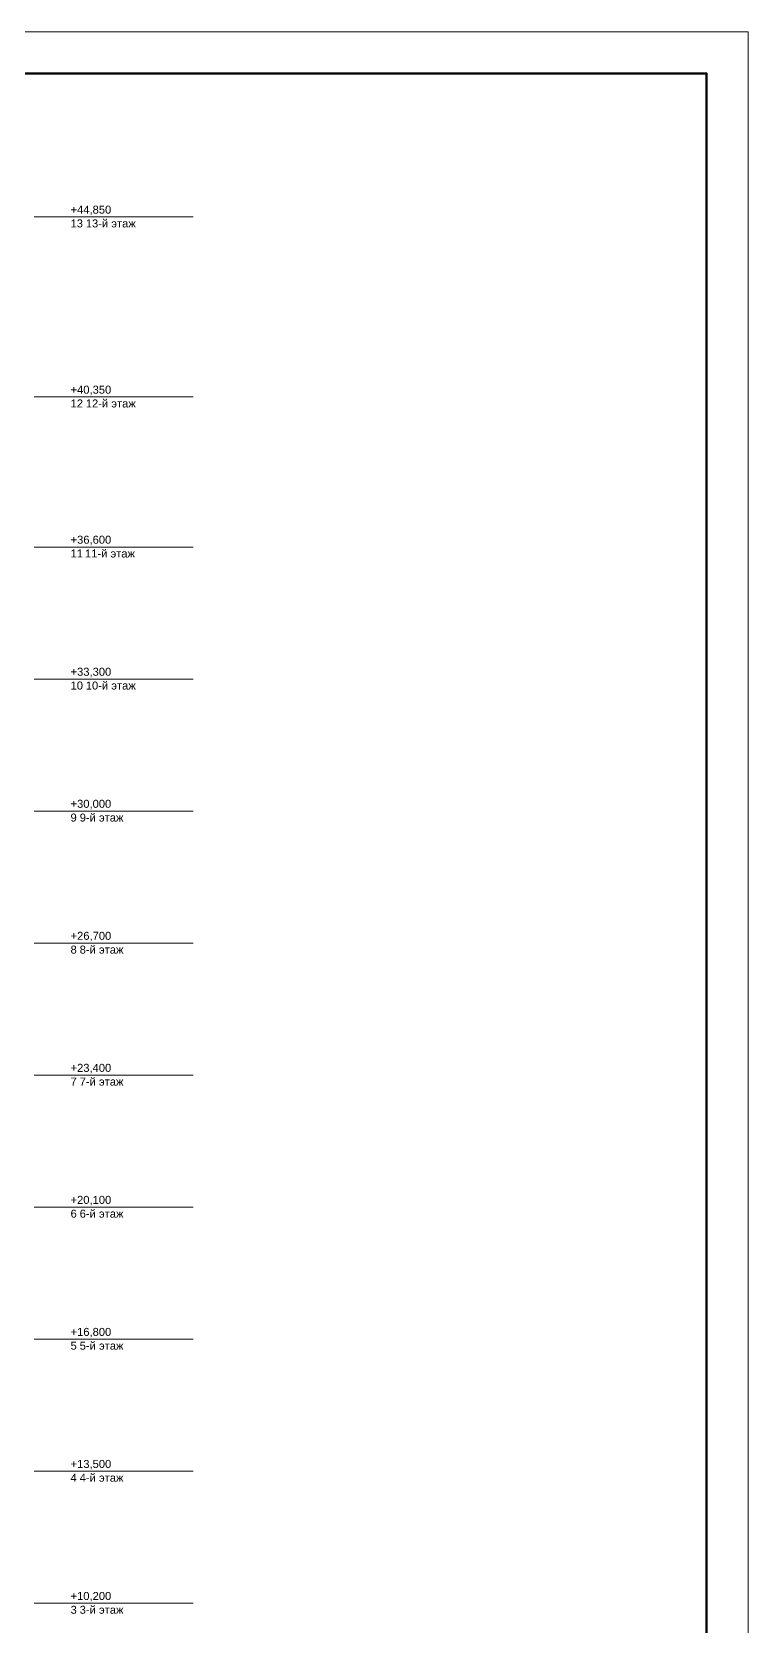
# Model space of a CAD drawing. Header units: millimetres. Extents: x 1499747 to 4230374, y -28481 to 441852.
# Drawn here: x 4161221 to 4179129, y 373458 to 413304 of the extents above; entities that cross this region are included whole.
import ezdxf
from ezdxf.enums import TextEntityAlignment as Align

# ---------------------------------------------------------------- set-up
doc = ezdxf.new("R2010")
doc.units = ezdxf.units.MM
doc.header["$MEASUREMENT"] = 0
doc.layers.add('Чертеж и Рисунок', color=7, linetype='Continuous')
doc.styles.add('РЎР“Р•РќР•Р\xa0Р\x98Р\xa0_РЎРўР\x98Р›Р¬_2', font='')
doc.styles.add('СПДС', font='isocpeur.ttf', dxfattribs={"width": 0.9})
doc.styles.get('РЎР“Р•РќР•Р\xa0Р\x98Р\xa0_РЎРўР\x98Р›Р¬_2').set_extended_font_data('GOST Common', italic=True)

# ---------------------------------------------------------------- blocks, each defined once
blk = doc.blocks.new('*U32')
at = {"lineweight": 0}
blk.add_lwpolyline([(-415, -5), (5, -5), (5, 292), (-415, 292)], close=True, dxfattribs=at)
at = {"color": 0, "linetype": 'Continuous', "lineweight": 50}
blk.add_lwpolyline([(-395, 287), (0, 287), (0, 0), (-395, 0)], close=True, dxfattribs=at)
at = {"style": 'СПДС'}
for tag, p in [('ШИФР_ПРОЕКТА_ЛИСТ2', (-65, 7.5)), ('ЛИСТ_второй', (-5, 5))]:
    blk.add_attdef(tag, text='', height=2.5, dxfattribs=at).set_placement(p, align=Align.MIDDLE_CENTER)

msp = doc.modelspace()

# ---------------------------------------------------------------- linework, layer by layer
at = {"layer": 'Чертеж и Рисунок', "color": 1, "linetype": 'Continuous', "lineweight": 0}
for points in [[(4161279.0857, 408678.46478), (4161387.98587, 408678.46478)], [(4161279.0857, 404178.45791), (4161387.98587, 404178.45791)], [(4161279.0857, 400428.41218), (4161387.98587, 400428.41218)], [(4161279.0857, 397128.40713), (4161387.98587, 397128.40713)], [(4161279.0857, 393828.40209), (4161387.98587, 393828.40209)], [(4161279.0857, 390528.39705), (4161387.98587, 390528.39705)], [(4161279.0857, 387228.39201), (4161387.98587, 387228.39201)], [(4161279.0857, 383928.38697), (4161387.98587, 383928.38697)], [(4161279.0857, 380628.38193), (4161387.98587, 380628.38193)], [(4161279.0857, 377328.37688), (4161387.98587, 377328.37688)], [(4161279.0857, 374028.37184), (4161387.98587, 374028.37184)]]:
    msp.add_lwpolyline(points, dxfattribs=at)
at = {"layer": 'Чертеж и Рисунок', "color": 7, "linetype": 'Continuous', "lineweight": 5}
for points in [[(4161387.98587, 408678.46478), (4161487.98602, 408678.46478)], [(4161487.98602, 408678.46478), (4161587.98617, 408678.46478)], [(4161787.98648, 408678.46478), (4161587.98617, 408678.46478)], [(4161787.98648, 408678.46478), (4162187.98709, 408678.46478)], [(4165249.99177, 408678.46478), (4162187.98709, 408678.46478)], [(4161387.98587, 404178.45791), (4161487.98602, 404178.45791)], [(4161487.98602, 404178.45791), (4161587.98617, 404178.45791)], [(4161787.98648, 404178.45791), (4161587.98617, 404178.45791)], [(4161787.98648, 404178.45791), (4162187.98709, 404178.45791)], [(4165249.99177, 404178.45791), (4162187.98709, 404178.45791)], [(4161387.98587, 400428.41218), (4161487.98602, 400428.41218)], [(4161487.98602, 400428.41218), (4161587.98617, 400428.41218)], [(4161787.98648, 400428.41218), (4161587.98617, 400428.41218)], [(4161787.98648, 400428.41218), (4162187.98709, 400428.41218)], [(4165249.99177, 400428.41218), (4162187.98709, 400428.41218)], [(4161387.98587, 397128.40713), (4161487.98602, 397128.40713)], [(4161487.98602, 397128.40713), (4161587.98617, 397128.40713)], [(4161787.98648, 397128.40713), (4161587.98617, 397128.40713)], [(4161787.98648, 397128.40713), (4162187.98709, 397128.40713)], [(4165249.99177, 397128.40713), (4162187.98709, 397128.40713)], [(4161387.98587, 393828.40209), (4161487.98602, 393828.40209)], [(4161487.98602, 393828.40209), (4161587.98617, 393828.40209)], [(4161787.98648, 393828.40209), (4161587.98617, 393828.40209)], [(4161787.98648, 393828.40209), (4162187.98709, 393828.40209)], [(4165249.99177, 393828.40209), (4162187.98709, 393828.40209)], [(4161387.98587, 390528.39705), (4161487.98602, 390528.39705)], [(4161487.98602, 390528.39705), (4161587.98617, 390528.39705)], [(4161787.98648, 390528.39705), (4161587.98617, 390528.39705)], [(4161787.98648, 390528.39705), (4162187.98709, 390528.39705)], [(4165249.99177, 390528.39705), (4162187.98709, 390528.39705)], [(4161387.98587, 387228.39201), (4161487.98602, 387228.39201)], [(4161487.98602, 387228.39201), (4161587.98617, 387228.39201)], [(4161787.98648, 387228.39201), (4161587.98617, 387228.39201)], [(4161787.98648, 387228.39201), (4162187.98709, 387228.39201)], [(4165249.99177, 387228.39201), (4162187.98709, 387228.39201)], [(4161387.98587, 383928.38697), (4161487.98602, 383928.38697)], [(4161487.98602, 383928.38697), (4161587.98617, 383928.38697)], [(4161787.98648, 383928.38697), (4161587.98617, 383928.38697)], [(4161787.98648, 383928.38697), (4162187.98709, 383928.38697)], [(4165249.99177, 383928.38697), (4162187.98709, 383928.38697)], [(4161387.98587, 380628.38193), (4161487.98602, 380628.38193)], [(4161487.98602, 380628.38193), (4161587.98617, 380628.38193)], [(4161787.98648, 380628.38193), (4161587.98617, 380628.38193)], [(4161787.98648, 380628.38193), (4162187.98709, 380628.38193)], [(4165249.99177, 380628.38193), (4162187.98709, 380628.38193)], [(4161387.98587, 377328.37688), (4161487.98602, 377328.37688)], [(4161487.98602, 377328.37688), (4161587.98617, 377328.37688)], [(4161787.98648, 377328.37688), (4161587.98617, 377328.37688)], [(4161787.98648, 377328.37688), (4162187.98709, 377328.37688)], [(4165249.99177, 377328.37688), (4162187.98709, 377328.37688)], [(4161387.98587, 374028.37184), (4161487.98602, 374028.37184)], [(4161487.98602, 374028.37184), (4161587.98617, 374028.37184)], [(4161787.98648, 374028.37184), (4161587.98617, 374028.37184)], [(4161787.98648, 374028.37184), (4162187.98709, 374028.37184)], [(4165249.99177, 374028.37184), (4162187.98709, 374028.37184)]]:
    msp.add_lwpolyline(points, dxfattribs=at)

# ---------------------------------------------------------------- block references
at = {"lineweight": 0, "xscale": 207.8567760686079, "yscale": 207.8567760686079, "zscale": 207.8567760686079}
msp.add_blockref('*U32', (4178090.07684, 352609.64016), dxfattribs=at)

# ---------------------------------------------------------------- texts
at = {"layer": 'Чертеж и Рисунок', "color": 7, "linetype": 'Continuous', "lineweight": 15, "char_height": 200.0004799, "attachment_point": 7, "style": 'РЎР“Р•РќР•Р\xa0Р\x98Р\xa0_РЎРўР\x98Р›Р¬_2'}
for s, insert in [('\\A1;{\\pql;\\fArial|b0|i0|c204|p0;\\W1.000000;+44,850}', (4162188.03822, 408723.91471)), ('\\A1;{\\pql;\\fArial|b0|i0|c204|p0;\\W1.000000;13}', (4162188.03822, 408413.54394)), ('\\A1;{\\pql;\\fArial|b0|i0|c204|p0;\\W1.000000;13-й этаж}', (4162569.38406, 408413.54394)), ('\\A1;{\\pql;\\fArial|b0|i0|c204|p0;\\W1.000000;+40,350}', (4162188.03822, 404223.90154)), ('\\A1;{\\pql;\\fArial|b0|i0|c204|p0;\\W1.000000;12}', (4162188.03822, 403917.01293)), ('\\A1;{\\pql;\\fArial|b0|i0|c204|p0;\\W1.000000;12-й этаж}', (4162569.38406, 403913.79863)), ('\\A1;{\\pql;\\fArial|b0|i0|c204|p0;\\W1.000000;+36,600}', (4162188.03822, 400473.90182)), ('\\A1;{\\pql;\\fArial|b0|i0|c204|p0;\\W1.000000;11}', (4162188.03822, 400167.01321)), ('\\A1;{\\pql;\\fArial|b0|i0|c204|p0;\\W1.000000;11-й этаж}', (4162548.91528, 400163.79891)), ('\\A1;{\\pql;\\fArial|b0|i0|c204|p0;\\W1.000000;+33,300}', (4162188.03822, 397173.90477)), ('\\A1;{\\pql;\\fArial|b0|i0|c204|p0;\\W1.000000;10}', (4162188.03822, 396863.66793)), ('\\A1;{\\pql;\\fArial|b0|i0|c204|p0;\\W1.000000;10-й этаж}', (4162569.38406, 396863.66793)), ('\\A1;{\\pql;\\fArial|b0|i0|c204|p0;\\W1.000000;+30,000}', (4162188.03822, 393873.86721)), ('\\A1;{\\pql;\\fArial|b0|i0|c204|p0;\\W1.000000;9}', (4162188.03822, 393563.64387)), ('\\A1;{\\pql;\\fArial|b0|i0|c204|p0;\\W1.000000;9-й этаж}', (4162416.62429, 393563.64387)), ('\\A1;{\\pql;\\fArial|b0|i0|c204|p0;\\W1.000000;+26,700}', (4162188.03822, 390573.87015)), ('\\A1;{\\pql;\\fArial|b0|i0|c204|p0;\\W1.000000;8}', (4162188.03822, 390263.64682)), ('\\A1;{\\pql;\\fArial|b0|i0|c204|p0;\\W1.000000;8-й этаж}', (4162416.62429, 390263.64682)), ('\\A1;{\\pql;\\fArial|b0|i0|c204|p0;\\W1.000000;+23,400}', (4162188.03822, 387273.8731)), ('\\A1;{\\pql;\\fArial|b0|i0|c204|p0;\\W1.000000;7}', (4162188.03822, 386966.99799)), ('\\A1;{\\pql;\\fArial|b0|i0|c204|p0;\\W1.000000;7-й этаж}', (4162416.62429, 386963.78369)), ('\\A1;{\\pql;\\fArial|b0|i0|c204|p0;\\W1.000000;+20,100}', (4162188.03822, 383973.84904)), ('\\A1;{\\pql;\\fArial|b0|i0|c204|p0;\\W1.000000;6}', (4162188.03822, 383663.65271)), ('\\A1;{\\pql;\\fArial|b0|i0|c204|p0;\\W1.000000;6-й этаж}', (4162416.62429, 383663.65271)), ('\\A1;{\\pql;\\fArial|b0|i0|c204|p0;\\W1.000000;5}', (4162188.03822, 380363.61515)), ('\\A1;{\\pql;\\fArial|b0|i0|c204|p0;\\W1.000000;+16,800}', (4162188.03822, 380673.85199)), ('\\A1;{\\pql;\\fArial|b0|i0|c204|p0;\\W1.000000;5-й этаж}', (4162416.62429, 380363.61515)), ('\\A1;{\\pql;\\fArial|b0|i0|c204|p0;\\W1.000000;+13,500}', (4162188.03822, 377373.85493)), ('\\A1;{\\pql;\\fArial|b0|i0|c204|p0;\\W1.000000;4}', (4162188.03822, 377067.07433)), ('\\A1;{\\pql;\\fArial|b0|i0|c204|p0;\\W1.000000;4-й этаж}', (4162416.62429, 377063.86004)), ('\\A1;{\\pql;\\fArial|b0|i0|c204|p0;\\W1.000000;+10,200}', (4162188.03822, 374073.72286)), ('\\A1;{\\pql;\\fArial|b0|i0|c204|p0;\\W1.000000;3}', (4162188.03822, 373763.35209)), ('\\A1;{\\pql;\\fArial|b0|i0|c204|p0;\\W1.000000;3-й этаж}', (4162416.62429, 373763.35209))]:
    msp.add_mtext(s, dxfattribs=dict(at, insert=insert))

doc.saveas('drawing.dxf')
